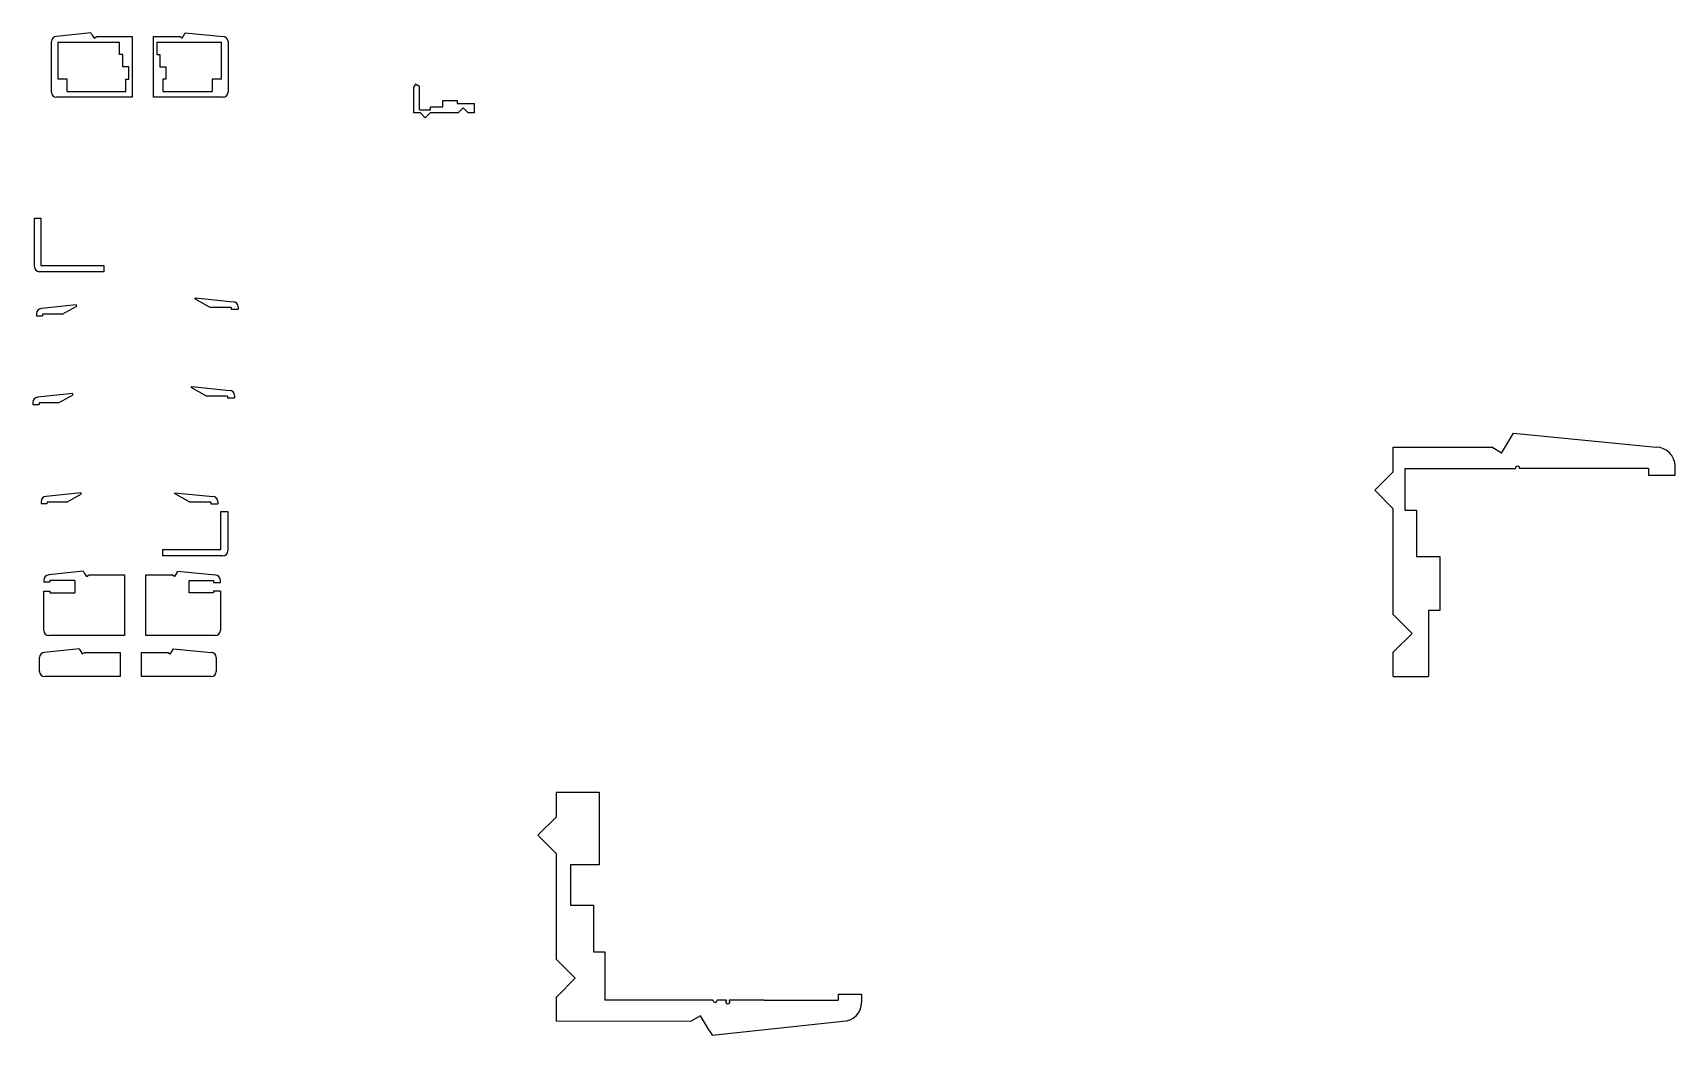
# Model space of a CAD drawing. Extents: x -69 to 646, y -352 to 84.
import ezdxf

# ---------------------------------------------------------------- set-up
doc = ezdxf.new("R2010")
doc.units = 0

msp = doc.modelspace()

# ---------------------------------------------------------------- linework, layer by layer
at = {"layer": 'Layer 1'}
for p, q in [((-61.1982, 57.9299), (-61.1982, 79.9628)), ((-61.02642, 80.813742), (-61.19812, 79.96358)), ((-60.558318, 81.507998), (-61.02642, 80.813742)), ((-59.864062, 81.9761), (-60.558318, 81.507998)), ((-59.0139, 82.1478), (-59.864062, 81.9761)), ((-43.9659, 83.7392), (-59.0139, 82.14781)), ((-58.3673, 79.7033), (-31.4828, 79.7033)), ((-58.3673, 79.7033), (-58.3673, 63.5686)), ((-43.6806, 83.2481), (-43.965904, 83.739138)), ((-43.6806, 83.2481), (-42.62756, 81.49828)), ((-42.6276, 81.4983), (-41.48782, 82.150628)), ((-41.4878, 82.1507), (-26.0499, 82.1478)), ((-31.4828, 74.3241), (-31.4828, 79.7033)), ((-26.0499, 82.1478), (-26.0499, 58.5909)), ((-16.7682, 75.0611), (-16.7682, 82.1478)), ((-16.7653, 82.1478), (-5.4363, 82.1478)), ((-15.3538, 79.7005), (-15.3538, 74.3213)), ((-15.3538, 79.7005), (12.8712, 79.7005)), ((-4.28792, 81.4704), (-5.4363, 82.1478)), ((-4.28792, 81.4704), (-2.91947, 83.77864)), ((-2.91946, 83.7786), (13.512, 82.1478)), ((12.8712, 63.5686), (12.8712, 79.7005)), ((14.361547, 81.976183), (13.5113, 82.1478)), ((15.055892, 81.508104), (14.361547, 81.976183)), ((15.524066, 80.813824), (15.055892, 81.508104)), ((15.6958, 79.9636), (15.524066, 80.813824)), ((15.6963, 79.9636), (15.6963, 57.9299)), ((-30.1395, 74.3241), (-31.4828, 74.3241)), ((-30.1395, 68.945), (-30.1395, 74.3241)), ((-16.7653, 55.7457), (-16.768167, 75.0611)), ((-15.3538, 74.3213), (-14.0105, 74.3213)), ((-14.0105, 74.3213), (-14.0105, 68.9478)), ((-27.4527, 68.945), (-30.1395, 68.945)), ((-27.4527, 63.5686), (-27.4527, 68.945)), ((-14.0105, 68.9478), (-11.3209, 68.9478)), ((-11.3209, 68.9478), (-11.3209, 63.5686)), ((-61.1982, 57.9305), (-61.026563, 57.080267)), ((-54.3344, 63.5686), (-58.3673, 63.5686)), ((-54.3344, 58.1923), (-54.3344, 63.5686)), ((-54.3344, 58.1923), (-28.8047, 58.1923)), ((-28.8047, 58.1923), (-28.8047, 63.5686)), ((-28.8047, 63.5686), (-27.4527, 63.5686)), ((-26.0499, 58.5909), (-26.0499, 55.7457)), ((-12.6671, 63.5686), (-12.661365, 58.19801)), ((-11.3209, 63.5686), (-12.6671, 63.5686)), ((-12.6614, 58.198), (8.80452, 58.198)), ((8.80452, 63.5686), (8.80452, 58.198)), ((12.8712, 63.5686), (8.80452, 63.5686)), ((15.529465, 57.094588), (15.69574, 57.93054)), ((96.6261, 48.9238), (96.6261, 60.2528)), ((97.3036, 61.4012), (96.626183, 60.25282)), ((99.0534, 60.3625), (97.30358, 61.40121)), ((99.0677, 50.2478), (99.053363, 60.3625)), ((-61.026563, 57.080267), (-60.558476, 56.38594)), ((-60.558476, 56.38594), (-59.864195, 55.917782)), ((-59.864195, 55.917782), (-59.01398, 55.74606)), ((-26.0499, 55.7457), (-59.0139, 55.7457)), ((13.512, 55.7457), (-16.7653, 55.7457)), ((13.5113, 55.7461), (14.347252, 55.912375)), ((14.347252, 55.912375), (15.055938, 56.385902)), ((15.055938, 56.385902), (15.529465, 57.094588)), ((99.0677, 50.2478), (103.851, 50.2478)), ((103.851, 51.5797), (109.216, 51.5797)), ((103.851, 50.2478), (103.851, 51.5797)), ((109.216, 51.5797), (109.216, 54.2779)), ((109.216, 54.2779), (115.428, 54.2779)), ((115.428, 54.2779), (115.428, 52.9625)), ((115.428, 52.9625), (123.028, 52.9625)), ((118.066, 51.0858), (115.93267, 48.95247)), ((120.2, 48.9525), (118.06596, 51.08583)), ((123.028, 48.9238), (123.028, 52.9625)), ((99.4398, 48.9216), (96.6261, 48.9216)), ((99.4398, 48.9216), (101.57384, 46.78756)), ((101.574, 46.7876), (103.70733, 48.92164)), ((115.933, 48.9238), (103.707, 48.9238)), ((115.933, 48.9238), (115.933, 48.9525)), ((120.2, 48.9238), (120.2, 48.9525)), ((123.028, 48.9238), (120.2, 48.9238)), ((-68.5415, 3.08851), (-65.8548, 3.08851)), ((-68.5415, -17.9924), (-68.5415, 3.08851)), ((-65.8548, 3.08851), (-65.8548, -17.5186)), ((-68.5422, -17.9929), (-68.375857, -18.828946)), ((-68.375857, -18.828946), (-67.902197, -19.53767)), ((-67.902197, -19.53767), (-67.193349, -20.011145)), ((-67.193349, -20.011145), (-66.35726, -20.17727)), ((-38.3294, -20.1767), (-66.3573, -20.1767)), ((-65.8548, -17.5186), (-38.3294, -17.5186)), ((-38.3294, -17.5186), (-38.3294, -20.1767)), ((-50.4648, -34.6548), (-65.5135, -36.24691)), ((-56.4627, -38.6877), (-50.18028, -35.14577)), ((-50.1803, -35.1458), (-50.464887, -34.654762)), ((7.92639, -35.6935), (1.24038, -32.0046)), ((1.46332, -31.6211), (1.240382, -32.004611)), ((1.46332, -31.6211), (17.89482, -33.25192)), ((17.0253, -35.6935), (7.92639, -35.6935)), ((17.0253, -35.6935), (17.0253, -36.4669)), ((18.744529, -33.424282), (17.89426, -33.25263)), ((19.438873, -33.892407), (18.744529, -33.424282)), ((19.907021, -34.586736), (19.438873, -33.892407)), ((20.0787, -35.437), (19.907021, -34.586736)), ((20.079, -35.4368), (20.079, -36.4669)), ((-67.526163, -37.58116), (-67.69782, -38.43137)), ((-67.6978, -38.4311), (-67.6978, -39.3823)), ((-67.6978, -39.3823), (-65.011, -39.3823)), ((-67.058071, -36.886855), (-67.526163, -37.58116)), ((-66.363799, -36.418715), (-67.058071, -36.886855)), ((-65.5136, -36.247), (-66.363799, -36.418715)), ((-56.4627, -38.6877), (-65.011, -38.6877)), ((-65.011, -38.6877), (-65.011, -39.3823)), ((17.0253, -36.4669), (20.079, -36.4669)), ((6.35148, -74.2905), (-0.333807, -70.6016)), ((-0.110868, -70.2174), (-0.333806, -70.601628)), ((-0.110868, -70.2174), (16.319932, -71.84894)), ((-69.10102, -76.177958), (-69.27272, -77.02812)), ((-69.2727, -77.0274), (-69.2727, -77.9787)), ((-69.2727, -77.9787), (-66.586, -77.9787)), ((-68.632918, -75.483702), (-69.10102, -76.177958)), ((-67.938662, -75.0156), (-68.632918, -75.483702)), ((-67.0885, -74.8439), (-67.938662, -75.0156)), ((-52.0398, -73.2518), (-67.0878, -74.84319)), ((-58.0369, -77.2847), (-66.586, -77.2847)), ((-66.586, -77.2847), (-66.586, -77.9787)), ((-58.0369, -77.2847), (-51.7552, -73.74277)), ((-51.7552, -73.7428), (-52.039787, -73.251762)), ((15.4504, -74.2905), (6.35148, -74.2905)), ((15.4504, -74.2905), (15.4504, -75.0632)), ((15.4504, -75.0632), (18.5041, -75.0632)), ((17.155476, -72.015303), (16.31943, -71.84896)), ((17.8642, -72.488963), (17.155476, -72.015303)), ((18.337675, -73.197811), (17.8642, -72.488963)), ((18.5038, -74.0339), (18.337675, -73.197811)), ((18.5041, -74.0331), (18.5041, -75.0632)), ((570.105, -99.1614), (575.27711, -90.43735)), ((575.277, -90.4374), (637.3803, -96.60113)), ((522.938, -107.238), (522.938, -96.6011)), ((522.949, -96.6011), (565.764, -96.6011)), ((570.105, -99.1614), (565.76465, -96.60108)), ((639.041446, -96.768748), (637.37767, -96.60088)), ((640.591076, -97.249906), (639.041446, -96.768748)), ((641.993367, -98.01116), (640.591076, -97.249906)), ((643.215127, -99.019312), (641.993367, -98.01116)), ((644.223162, -100.241168), (643.215127, -99.019312)), ((527.95, -105.829), (566.1787, -105.774813)), ((527.95, -105.829), (527.95, -123.906)), ((566.179, -105.775), (576.082, -105.775)), ((576.179854, -105.275493), (576.08204, -105.774434)), ((576.528746, -104.905649), (576.179854, -105.275493)), ((577.021141, -104.778935), (576.528746, -104.905649)), ((577.505222, -104.934421), (577.021141, -104.778935)), ((577.831732, -105.324165), (577.505222, -104.934421)), ((577.9, -105.828), (577.831732, -105.324165)), ((599.704, -105.829), (577.902, -105.829)), ((634.094, -105.829), (599.704, -105.829)), ((634.094, -105.829), (634.094, -108.752)), ((644.984281, -101.643532), (644.223162, -100.241168)), ((645.465291, -103.193208), (644.984281, -101.643532)), ((645.633, -104.857), (645.465291, -103.193208)), ((645.636, -108.752), (645.636, -104.859)), ((522.938, -107.238), (514.87232, -115.30097)), ((634.094, -108.752), (645.636, -108.752)), ((-65.51102, -119.330058), (-65.68272, -120.18022)), ((-65.6827, -120.179), (-65.6827, -121.131)), ((-65.6827, -121.131), (-62.996, -121.131)), ((-65.042918, -118.635802), (-65.51102, -119.330058)), ((-64.348662, -118.1677), (-65.042918, -118.635802)), ((-63.4985, -117.996), (-64.348662, -118.1677)), ((-48.4498, -116.404), (-63.4985, -117.99539)), ((-54.4476, -120.437), (-62.996, -120.437)), ((-62.996, -120.437), (-62.996, -121.131)), ((-54.4476, -120.437), (-48.16518, -116.89507)), ((-48.1652, -116.895), (-48.449787, -116.403962)), ((-0.940973, -120.437), (-7.62698, -116.748)), ((-7.40404, -116.363), (-7.626978, -116.747228)), ((-7.40404, -116.363), (9.02746, -117.99454)), ((8.15793, -120.437), (-0.940973, -120.437)), ((8.15793, -120.437), (8.15793, -121.209)), ((8.15793, -121.209), (11.2117, -121.209)), ((9.862907, -118.161314), (9.02681, -117.995)), ((10.571679, -118.634982), (9.862907, -118.161314)), ((11.045181, -119.343864), (10.571679, -118.634982)), ((11.2113, -120.18), (11.045181, -119.343864)), ((11.2117, -120.179), (11.2117, -121.209)), ((514.872, -115.301), (522.93768, -123.36126)), ((12.5945, -141.14), (12.5945, -124.585)), ((12.5945, -124.585), (15.6482, -124.585)), ((12.5945, -141.14), (12.5945, -124.585)), ((12.5945, -124.585), (15.6482, -124.585)), ((15.6482, -124.585), (15.6482, -141.699)), ((15.6482, -124.585), (15.6482, -141.699)), ((522.949, -169.569), (522.949, -123.361)), ((527.95, -123.906), (532.984, -123.906)), ((532.984, -123.906), (532.984, -144.182)), ((-12.7746, -141.14), (12.5945, -141.14)), ((-12.7746, -141.14), (-12.7746, -143.883)), ((-12.7746, -141.14), (12.5945, -141.14)), ((-12.7746, -141.14), (-12.7746, -143.883)), ((15.008215, -143.244021), (15.481708, -142.535166)), ((15.008215, -143.244021), (15.481708, -142.535166)), ((15.481708, -142.535166), (15.64784, -141.69906)), ((15.481708, -142.535166), (15.64784, -141.69906)), ((13.464, -143.883), (-12.7746, -143.883)), ((13.464, -143.883), (-12.7746, -143.883)), ((13.4634, -143.884), (14.299468, -143.717677)), ((13.4634, -143.884), (14.299468, -143.717677)), ((14.299468, -143.717677), (15.008215, -143.244021)), ((14.299468, -143.717677), (15.008215, -143.244021)), ((532.984, -144.182), (543.182, -144.182)), ((543.182, -144.182), (543.182, -167.661)), ((-64.371109, -153.540885), (-64.53722, -154.37694)), ((-64.5365, -154.376), (-64.5365, -155.328)), ((-61.8469, -155.328), (-64.5365, -155.328)), ((-63.897673, -152.832056), (-64.371109, -153.540885)), ((-63.189, -152.358386), (-63.897673, -152.832056)), ((-62.353, -152.192), (-63.189, -152.358386)), ((-47.3043, -150.6), (-62.3523, -152.19211)), ((-61.8469, -154.639), (-61.8469, -155.328)), ((-50.9509, -154.639), (-61.8469, -154.639)), ((-50.9509, -154.639), (-50.9509, -160.018)), ((-47.019, -151.091), (-47.304304, -150.599962)), ((-47.019, -151.091), (-45.96667, -152.84082)), ((-45.9667, -152.841), (-44.8262, -152.189389)), ((-44.8262, -152.189), (-29.389, -152.191879)), ((-29.3889, -152.192), (-29.3889, -155.014)), ((-29.3889, -155.014), (-29.3889, -171.482)), ((-20.1065, -155.006), (-20.1065, -152.192)), ((-20.1036, -171.499), (-20.1065, -155.006)), ((-20.1036, -152.192), (-8.77536, -152.192)), ((-7.62698, -152.869), (-8.77536, -152.191583)), ((-6.48361, -150.942), (-7.62698, -152.86959)), ((-6.48361, -150.942), (-6.257804, -150.560639)), ((-6.2578, -150.561), (10.173, -152.192)), ((-1.22341, -154.642), (9.29556, -154.642)), ((-1.22341, -160.015), (-1.22341, -154.642)), ((9.29556, -154.642), (9.29556, -155.404)), ((9.29556, -155.404), (12.3572, -155.404)), ((11.008769, -152.35834), (10.1727, -152.192)), ((11.71751, -152.832014), (11.008769, -152.35834)), ((12.190989, -153.540885), (11.71751, -152.832014)), ((12.3571, -154.377), (12.190989, -153.540885)), ((12.3572, -155.404), (12.3572, -154.376)), ((-64.5365, -159.216), (-61.8526, -159.216)), ((-64.5365, -176.409), (-64.5365, -159.216)), ((-61.8526, -159.216), (-61.8526, -160.018)), ((-61.8526, -160.018), (-50.9509, -160.018)), ((9.30344, -160.015), (-1.22341, -160.015)), ((9.30344, -159.292), (9.30344, -160.015)), ((12.3572, -159.292), (9.30344, -159.292)), ((12.3572, -159.292), (12.3572, -176.409)), ((-29.3889, -171.482), (-29.3889, -178.593)), ((-20.1036, -178.593), (-20.1036, -171.499)), ((522.949, -169.569), (523.055, -169.569)), ((531.118, -177.634), (523.05503, -169.56832)), ((543.182, -167.661), (538.211, -167.661)), ((538.211, -167.661), (538.211, -196.386)), ((-64.5372, -176.41), (-64.3655, -177.260162)), ((-64.3655, -177.260162), (-63.897398, -177.954418)), ((-63.897398, -177.954418), (-63.203142, -178.42252)), ((-63.203142, -178.42252), (-62.35298, -178.59422)), ((-29.3889, -178.593), (-62.3523, -178.593)), ((10.173, -178.593), (-20.1036, -178.593)), ((10.1727, -178.594), (11.02291, -178.422343)), ((11.02291, -178.422343), (11.717215, -177.954251)), ((11.717215, -177.954251), (12.185355, -177.259979)), ((12.185355, -177.259979), (12.35707, -176.40978)), ((523.055, -185.697), (531.11797, -177.63403)), ((-49.1244, -184.34), (-64.1731, -185.93211)), ((-48.8398, -184.831), (-49.124387, -184.339962)), ((-48.8398, -184.831), (-47.78676, -186.58082)), ((-9.44704, -186.609), (-8.07859, -184.30005)), ((-8.07859, -184.3), (8.35291, -185.93154)), ((522.949, -196.386), (522.949, -185.697)), ((522.949, -185.697), (523.055, -185.697)), ((-66.18562, -187.266058), (-66.35732, -188.11622)), ((-66.3573, -194.249), (-66.3573, -188.116)), ((-65.717518, -186.571802), (-66.18562, -187.266058)), ((-65.023262, -186.1037), (-65.717518, -186.571802)), ((-64.1731, -185.932), (-65.023262, -186.1037)), ((-47.7867, -186.58), (-46.64692, -185.928389)), ((-46.6469, -185.929), (-31.209, -185.931879)), ((-31.209, -185.932), (-31.209, -188.754)), ((-31.209, -188.754), (-31.209, -196.433)), ((-21.9266, -188.745), (-21.9266, -185.932)), ((-21.9266, -196.433), (-21.9266, -188.745)), ((-21.9237, -185.932), (-10.5954, -185.932)), ((-9.44704, -186.609), (-10.59542, -185.931583)), ((9.202593, -186.103417), (8.35236, -185.93178)), ((9.89692, -186.571504), (9.202593, -186.103417)), ((10.365078, -187.265785), (9.89692, -186.571504)), ((10.5368, -188.116), (10.365078, -187.265785)), ((10.5371, -188.116), (10.5371, -194.249)), ((-66.3573, -194.249), (-66.1856, -195.099162)), ((-66.1856, -195.099162), (-65.717498, -195.793418)), ((-65.717498, -195.793418), (-65.023242, -196.26152)), ((-65.023242, -196.26152), (-64.17308, -196.43322)), ((-31.209, -196.433), (-64.1723, -196.433)), ((8.35291, -196.433), (-21.9266, -196.433)), ((8.35233, -196.434), (9.188421, -196.26768)), ((9.188421, -196.26768), (9.897186, -195.794011)), ((9.897186, -195.794011), (10.370683, -195.085131)), ((10.370683, -195.085131), (10.5368, -194.249)), ((522.949, -196.386), (538.211, -196.386)), ((158.66, -246.68), (177.317, -246.68)), ((158.66, -257.431), (158.66, -246.68)), ((177.317, -246.68), (177.317, -278.412)), ((158.66, -257.431), (150.59703, -265.49668)), ((150.597, -265.496), (158.65997, -273.55897)), ((158.66, -319.669), (158.66, -273.559)), ((177.317, -278.412), (164.721, -278.412)), ((164.721, -278.412), (164.721, -295.928)), ((164.721, -295.928), (174.81, -295.928)), ((174.81, -295.928), (174.81, -316.204)), ((158.768, -319.669), (158.66, -319.669)), ((166.831, -327.732), (158.76803, -319.66903)), ((174.81, -316.204), (179.782, -316.204)), ((179.782, -316.204), (179.782, -337.237)), ((158.768, -335.795), (166.83097, -327.73203)), ((158.768, -335.795), (158.66, -335.795)), ((158.66, -346.462), (158.66, -335.795)), ((281.349, -334.611), (291.504, -334.611)), ((281.349, -334.611), (281.349, -337.237)), ((291.504, -334.611), (291.504, -338.207)), ((217.499, -337.258), (179.7824, -337.236269)), ((226.8, -337.258), (217.499, -337.258)), ((226.802, -337.259), (226.904373, -337.74055)), ((226.904373, -337.74055), (227.243088, -338.097822)), ((227.243088, -338.097822), (227.718499, -338.22571)), ((227.718499, -338.22571), (228.190746, -338.086591)), ((228.190746, -338.086591), (228.520898, -337.721392)), ((228.520898, -337.721392), (228.61183, -337.237551)), ((232.646, -337.237), (228.612, -337.237)), ((232.646, -337.238), (232.349494, -337.716784)), ((232.349494, -337.716784), (232.377911, -338.279228)), ((232.377911, -338.279228), (232.721163, -338.725689)), ((232.721163, -338.725689), (233.257413, -338.897695)), ((233.257413, -338.897695), (233.796317, -338.734192)), ((233.796317, -338.734192), (234.146588, -338.293215)), ((249.041, -337.237), (233.8931, -337.247724)), ((234.183897, -337.731292), (233.895, -337.247878)), ((234.146588, -338.293215), (234.183897, -337.731292)), ((249.041, -337.237), (281.349, -337.237)), ((289.086467, -344.045557), (290.094502, -342.823697)), ((290.094502, -342.823697), (290.85562, -341.421328)), ((290.85562, -341.421328), (291.336627, -339.871647)), ((291.336627, -339.871647), (291.50433, -338.20785)), ((217.008, -346.473), (158.6598, -346.462276)), ((221.316, -344.01), (217.00816, -346.47278)), ((225.296, -350.624), (221.31599, -344.01052)), ((226.374, -352.479), (283.2483, -346.46158)), ((283.249, -346.464), (284.91278, -346.296131)), ((284.91278, -346.296131), (286.462413, -345.814971)), ((286.462413, -345.814971), (287.864707, -345.053714)), ((287.864707, -345.053714), (289.086467, -344.045557)), ((225.296, -350.624), (226.37431, -352.47989))]:
    msp.add_line(p, q, dxfattribs=at)

doc.saveas('drawing.dxf')
